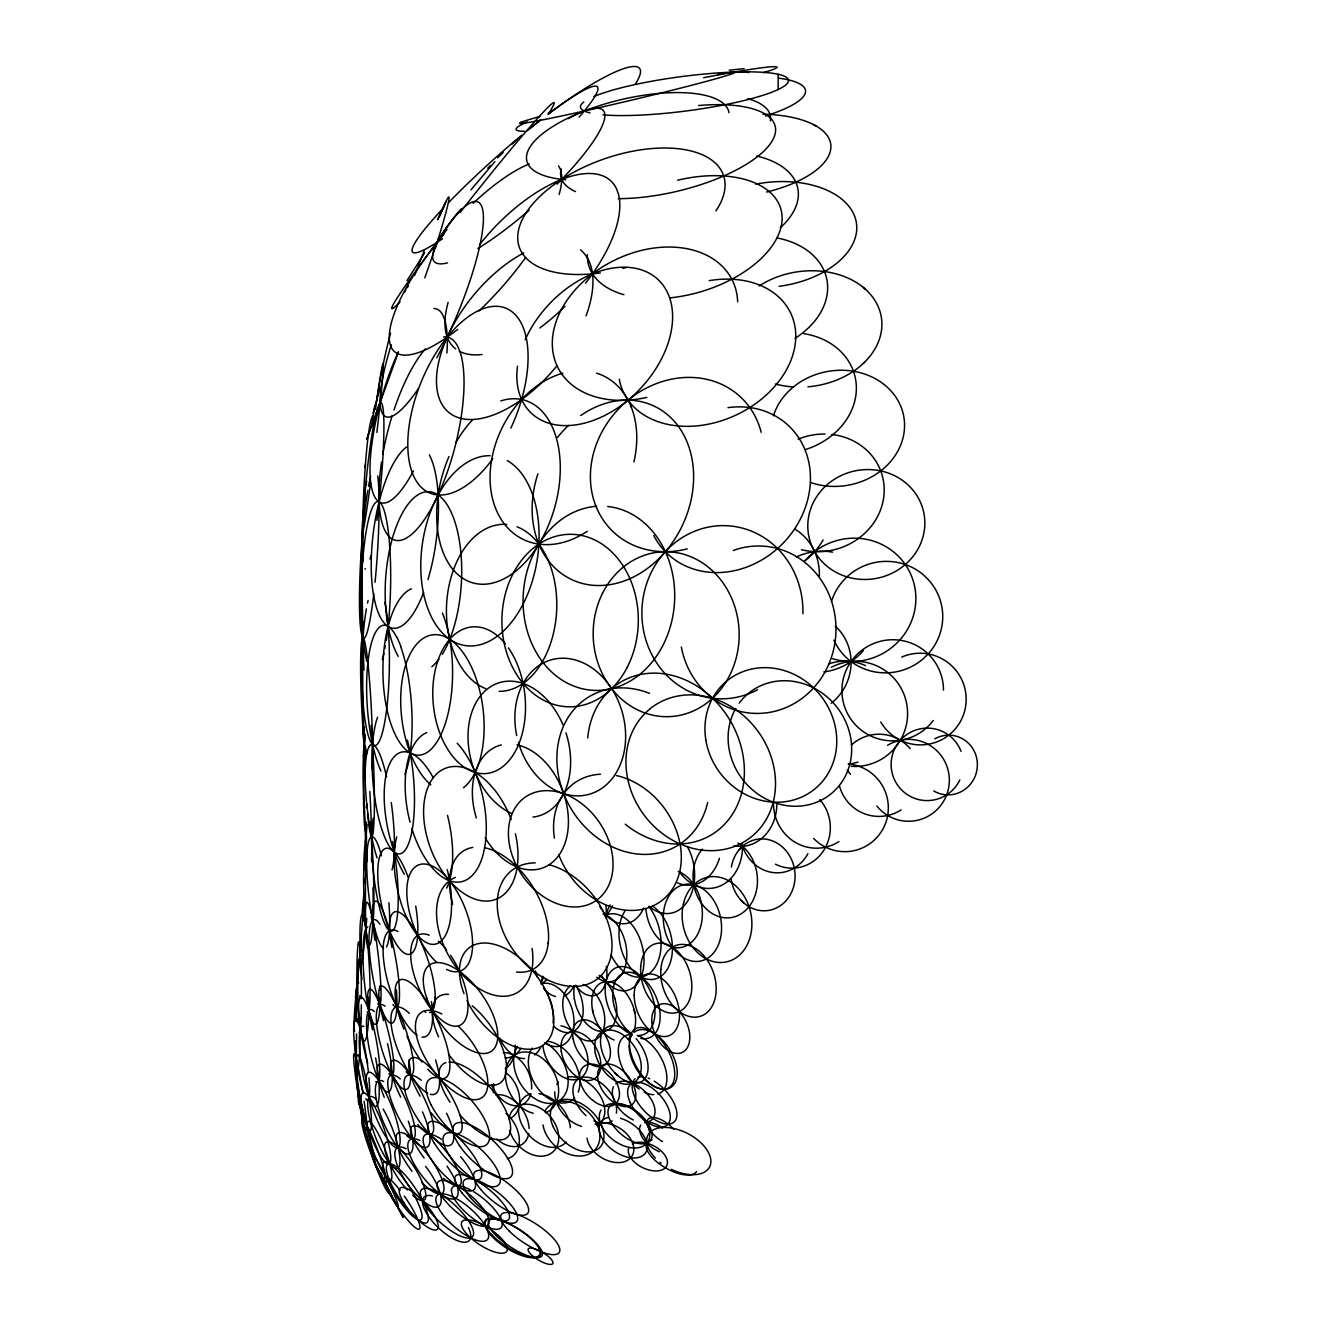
<?xml version="1.0" encoding="UTF-8"?>
<svg xmlns="http://www.w3.org/2000/svg" width="1331" height="1331" viewBox="0 0 1331 1331"><rect width="100%" height="100%" fill="white"/><g stroke="black" fill="none" stroke-linecap="round" stroke-linejoin="round"><path stroke-width="1.5" d="M360.601 665.999L360.601 669.826A71.924 4.775 87.1 0 0 364.677 749.802L365.06 753.729M360.601 665.517L360.601 664.169A71.924 4.775 87.1 0 1 367.689 661.158A71.924 4.775 87.1 0 1 372.297 769.085M363.662 878.127L363.679 883.135M356.292 1063.469L356.525 1033.954M356.608 1021.576L356.858 993.991M356.924 984.025L356.941 980.365L356.775 1000.895M363.38 755.409L363.28 759.319A61.725 3.128 87.3 0 0 363.28 771.181L363.346 776.256A61.642 3.128 87.3 0 0 366.541 841.791M396.705 1009.896L396.904 1005.82A52.508 10.981 80.3 0 0 396.388 989.848M435.154 1000.479L435.22 996.852M365.193 467.63L365.476 463.903M548.305 942.415L548.206 943.346M361.383 944.511L355.493 997.468L357.357 983.576M364.212 921.102L364.96 914.996M449.978 875.033L449.911 875.482A68.38 40.546 59.3 0 0 452.673 904.198M371.515 426.852L374.793 405.755M373.029 413.375L380.167 387.371M438.598 238.182L424.805 277.863M370.883 427.051L366.691 439.579L398.402 352.183M414.59 275.417L424.423 250.228M652.273 1025.885L653.338 1023.24M445.253 203.144L437.583 219.765L446.085 201.364M643.705 907.958L642.44 910.637A42.758 27.385 82.3 0 1 632.491 921.335A43.59 27.934 82.3 0 1 614.024 921.335A42.758 27.385 82.3 0 1 602.377 910.637M526.394 1139.935L527.459 1137.905M406.987 280.658L424.606 252.857M601.612 1121.567L602.876 1119.571A29.249 20.198 46 0 0 593.11 1086.828A29.665 20.464 46 0 0 587.986 1082.635A29.332 20.248 46 0 0 567.405 1077.062M470.924 189.867L494.882 161.633M739.354 849.527L742.116 846.682M864.534 362.232L863.403 363.33M521.27 122.202L522.351 121.787M729.255 70.177L744.145 68.663M599.848 1031.325L604.024 1031.325A31.145 19.549 68.6 0 0 616.27 1004.655L614.922 998.549M813.341 124.532L815.986 125.963M733.697 708.242L731.917 707.11A81.274 70.36 53.3 0 0 688.443 694.898A81.873 70.876 53.3 0 0 650.027 708.774M734.579 708.824L735.028 709.107A81.624 70.659 53.3 0 1 750.518 837.465L745.044 841.259A81.624 70.659 53.3 0 1 674.468 841.259L670.292 838.896A81.274 70.36 53.3 0 1 646.017 817.583A81.873 70.876 53.3 0 1 627.034 775.324A81.274 70.36 53.3 0 1 649.927 708.99M389.833 930.901L388.635 930.003A61.675 11.68 84 0 1 373.795 875.648L372.597 864.019A61.675 11.68 84 0 1 373.312 818.216M862.688 286.947L864.218 288.195M864.534 288.478L865.499 289.326M614.989 1073.052L617.567 1075.465M586.073 1115.578L583.544 1113.198A26.853 17.037 48.8 0 1 574.742 1082.918A26.853 17.037 48.8 0 1 600.913 1082.918A26.853 17.037 48.8 0 1 616.353 1113.198M740.901 900.139L743.846 902.984M392.029 1074.882L394.259 1078.193A40.878 9.384 65.4 0 1 414.207 1124.445A40.878 9.384 65.4 0 1 406.621 1135.493M599.848 906.627L601.529 909.306M396.272 1204.389L403.177 1217.466L380.3 1173.709M387.105 1186.387L373.545 1160.549L379.718 1172.578M389.7 1191.777L390.399 1193.125M391.098 1194.456L391.78 1195.77M392.462 1197.068L393.127 1198.349M393.776 1199.614L395.673 1203.241M387.571 1187.685L388.985 1190.413M630.711 405.656L631.26 407.036M366.275 1137.19L367.24 1140.451M634.105 1009.563L634.837 1012.708M592.445 1009.563L593.127 1012.708M574.277 998.516L575.641 1004.639A31.145 19.549 68.6 0 0 599.898 1031.309M377.621 1074.882L378.22 1078.193M358.538 1101.902L358.704 1103.466M364.062 900.921L363.945 897.344A54.97 4.642 88.9 0 1 366.607 836.034M355.893 1046.166L356.026 1050.475M366.058 830.644L366.141 835.585M778.169 74.27L778.169 89.526M361.466 1105.462A40.379 3.727 87.7 0 1 357.374 1086.911A40.379 3.727 87.7 0 1 355.593 1046.316M355.926 1054.818A41.694 6.505 -88.2 0 1 355.859 1045.101M389.717 1192.26A35.055 3.743 70.6 0 1 387.138 1191.212A34.34 3.66 70.6 0 1 382.712 1182.876L381.315 1179.748A34.772 3.71 70.6 0 1 366.391 1135.06M404.291 874.301A75.202 30.63 77.1 0 1 387.404 769.817A75.202 30.63 77.1 0 1 433.224 777.67M447.532 815.387A75.202 30.63 77.1 0 1 446.667 888.126M368.72 747.307A66.068 12.312 83 0 1 386.572 776.788M391.247 802.493A66.068 12.312 83 0 1 391.98 869.942M377.056 857.896A65.968 12.295 83 0 1 368.205 816.169L366.724 803.774A65.968 12.295 83 0 1 368.72 747.423M933.297 720.487A50.828 50.511 -21.8 0 1 851.291 719.738A50.828 50.511 -21.8 0 1 877.262 642.191A50.828 50.511 -21.8 0 1 943.479 690.074M828.847 663.886A51.726 50.229 -72.3 0 1 865.533 665.65M858.029 762.097A51.726 50.229 -72.3 0 1 848.196 764.094M392.445 841.525A61.758 11.696 84 0 1 398.119 904.498A61.758 11.696 84 0 1 389.85 930.918M430.795 784.874A79.511 40.912 83.1 0 1 406.537 662.472A79.511 40.912 83.1 0 1 472.023 668.245A79.511 40.912 83.1 0 1 463.471 787.752M442.391 613.009A83.77 34.822 89.6 0 1 436.951 741.933A83.77 34.822 89.6 0 1 385.424 701.537A83.77 34.822 89.6 0 1 411.495 588.784M367.589 813.773A67.548 4.475 87.9 0 0 368.038 818.365A67.049 4.442 87.9 0 0 373.429 829.978L373.928 823.323A67.132 4.459 87.9 0 0 371.083 725.262M365.276 779.467A67.132 4.459 87.9 0 1 364.328 726.942M380.982 771.032A80.126 22.111 86 0 1 370.567 646.483A80.642 22.244 86 0 1 373.346 637.183A80.01 22.078 86 0 1 396.671 637.216M400.648 646.483A80.126 22.111 86 0 1 404.807 774.526M396.871 637.183A80.642 22.244 86 0 1 400.847 646.483M366.74 838.114A64.603 4.226 -89.2 0 1 363.563 802.044A64.603 4.226 -89.2 0 1 364.81 735.76M447.216 869.642A63.655 26.437 78.8 0 1 444.804 936.508A63.655 26.437 78.8 0 1 411.978 927.524A64.187 26.653 78.8 0 1 406.67 917.641M406.704 917.675A63.655 26.437 78.8 0 1 394.841 846.865M394.825 846.899A64.187 26.653 78.8 0 1 396.788 836.85M355.976 1021.376A45.803 5.54 -83.4 0 1 357.274 993.725M959.834 779.949A36.253 36.103 -63.6 0 1 903.949 792.111A36.253 36.103 -63.6 0 1 906.344 734.878A36.253 36.103 -63.6 0 1 961.015 751.35M757.522 689.757A86.615 80.492 -86.1 0 1 645.285 637.948A86.615 80.492 -86.1 0 1 711.802 526.494A86.615 80.492 -86.1 0 1 802.892 613.757M362.814 549.753A83.321 6.588 -87.7 0 1 362.681 535.045L362.697 529.488A83.321 6.588 -87.7 0 1 373.312 415.538M361 954.776A49.613 1.248 -84.9 0 1 360.834 943.03A49.613 1.248 -84.9 0 1 364.744 895.297M542.682 976.205A36.602 23.442 85 0 1 541.235 982.295M546.775 979.383A36.103 21.662 82.8 0 1 541.018 983.908M601.446 1121.767A29.332 20.248 46 0 1 597.07 1125.46M581.431 1126.342A29.332 20.248 46 0 1 554.794 1091.769M556.807 1084.432A29.332 20.248 46 0 1 558.438 1082.053M612.077 1120.818A26.47 16.787 48.8 0 1 610.347 1121.933A27.119 17.203 48.8 0 1 596.554 1121.933A26.47 16.787 48.8 0 1 593.942 1120.818M620.412 1118.273A27.102 16.271 35 0 1 646.666 1150.566A27.102 16.271 35 0 1 610.18 1147.971A27.102 16.271 35 0 1 608.467 1117.441M823.107 539.953A63.089 56.601 -49.3 0 1 804.39 561.066M633.955 1032.507A33.125 19.266 57.6 0 1 672.87 1055.283A33.125 19.266 57.6 0 1 660.359 1088.741A33.125 19.266 57.6 0 1 629.097 1045.517M629.58 1040.676A33.125 19.266 57.6 0 1 631.56 1035.435M645.668 1077.544A32.643 19.25 56.6 0 0 647.798 1071.405A32.21 19 56.6 0 0 636.118 1038.662M645.635 1077.511A32.21 19 56.6 0 1 614.872 1072.902A32.21 19 56.6 0 1 601.995 1033.205A32.21 19 56.6 0 1 631.493 1033.904M653.321 1023.223A36.07 22.411 67.6 0 0 644.903 981.696A36.436 22.627 67.6 0 0 638.73 974.475A36.137 22.444 67.6 0 0 605.389 985.289A36.137 22.444 67.6 0 0 631.975 1034.387M652.14 1026.184A36.137 22.444 67.6 0 1 637.283 1035.501A33.475 19.383 57.6 0 1 664.419 1065.266A33.475 19.383 57.6 0 1 658.03 1094.015M640.86 1038.396A34.789 21.412 68.1 0 0 659.743 1022.125A34.789 21.412 68.1 0 0 649.062 984.774A35.105 21.612 68.1 0 0 645.219 980.415A34.722 21.379 68.1 0 0 617.185 978.268A35.105 21.612 68.1 0 0 614.024 984.774A34.789 21.412 68.1 0 0 632.341 1034.553M422.476 1111.917A40.18 12.012 63.1 0 1 422.809 1147.039A40.18 12.012 63.1 0 1 391.114 1100.005A40.18 12.012 63.1 0 1 400.282 1078.959M678.211 871.489A39.198 27.884 79.4 0 1 702.319 915.961A39.198 27.884 79.4 0 1 675 947.639A39.198 27.884 79.4 0 1 645.884 908.99M687.245 846.416A43.307 30.729 80.9 0 1 687.828 900.887A43.307 30.729 80.9 0 1 649.129 906.295M719.455 858.262A46.635 35.005 84.8 0 1 677.562 882.869M384.243 1097.243A40.878 9.384 65.4 0 1 382.829 1065.016A40.529 9.3 65.4 0 1 392.029 1074.882M508.425 647.898A73.654 46.036 84.4 0 1 496.862 770.433A73.654 46.036 84.4 0 1 433.024 685.698A73.654 46.036 84.4 0 1 505.364 643.821M364.511 746.741A61.06 7.354 -89.6 0 1 363.13 725.112M530.703 1094.032A28.018 19.383 63.9 0 1 512.385 1105.296A28.018 19.383 63.9 0 1 491.555 1084.632M503.201 1052.705A28.018 19.383 63.9 0 1 531.585 1088.958M605.422 915.495A39.215 24.79 76.3 0 1 638.963 936.542A39.215 24.79 76.3 0 1 635.869 985.373A39.215 24.79 76.3 0 1 601.612 975.856M431.36 1001.494A56.002 18.75 72.2 0 1 422.027 1037.099M417.185 1035.219A56.002 18.75 72.2 0 1 385.042 969.767A56.002 18.75 72.2 0 1 398.052 931.55M415.705 906.095A54.288 16.637 77.5 0 1 400.381 949.602A54.288 16.637 77.5 0 1 378.204 864.252A54.288 16.637 77.5 0 1 408.384 877.928M364.128 1101.286A38.815 2.412 80.8 0 1 364.561 1125.76M363.28 1120.669A38.815 2.412 80.8 0 1 353.63 1057.163A38.815 2.412 80.8 0 1 362.764 1092.418M533.232 1113.265A32.842 24.291 60.7 0 1 506.745 1066.198A32.842 24.291 60.7 0 1 548.638 1064.401A32.842 24.291 60.7 0 1 545.61 1112.733M901.719 657.081A45.953 45.736 44.1 0 1 961.514 679.126A45.953 45.736 44.1 0 1 941.932 739.587A45.953 45.736 44.1 0 1 880.723 721.968M831.326 667.297A52.674 52.258 -61.2 0 1 906.561 703.184A52.674 52.258 -61.2 0 1 851.191 766.34M472.305 1005.87A52.974 25.322 54.4 0 1 504.432 1077.877A52.974 25.322 54.4 0 1 448.48 1054.019M438.565 1036.866A52.974 25.322 54.4 0 1 448.514 994.34M532.067 948.404A65.502 41.111 60.5 0 1 500.739 996.204A65.502 41.111 60.5 0 1 442.341 942.115A65.502 41.111 60.5 0 1 455.385 877.379M484.484 847.731A68.663 40.712 59.3 0 1 545.91 916.992A68.663 40.712 59.3 0 1 516.511 971.996M449.978 875.033A68.663 40.712 59.3 0 1 472.755 847.431M707.676 802.443A86.565 72.673 59.8 0 1 616.12 848.513A86.565 72.673 59.8 0 1 558.721 740.901A86.565 72.673 59.8 0 1 649.495 693.368M742.981 779.916A65.036 59.396 50 0 1 735.81 708.358M742.931 779.883A65.602 59.912 50 0 0 752.431 789.799A65.036 59.396 50 0 0 838.214 786.837A65.036 59.396 50 0 0 829.429 699.025A65.036 59.396 50 0 0 743.264 698.243A65.618 59.912 50 0 0 739.204 703.151M451.459 1190.114A31.578 11.047 39.5 0 1 470.791 1190.114M451.459 1190.08A31.944 11.18 39.5 0 0 451.924 1193.508A31.578 11.047 39.5 0 0 480.192 1223.372A31.578 11.047 39.5 0 0 502.12 1223.372A31.578 11.047 39.5 0 0 476.481 1193.508A31.944 11.18 39.5 0 0 473.57 1191.678M450.577 955.309A49.713 21.945 65.6 0 1 461.774 1024.188A49.713 21.945 65.6 0 1 416.17 981.396A49.713 21.945 65.6 0 1 429.181 935.227M438.498 941.267A49.713 21.945 65.6 0 1 446.684 949.985M517.01 744.844A64.953 45.254 69.8 0 1 565.043 843.089A64.953 45.254 69.8 0 1 485.116 837.731M476.365 817.983A64.953 45.254 69.8 0 1 501.354 744.927M587.736 737.906A88.811 74.652 59.7 0 1 684.833 679.692A88.811 74.652 59.7 0 1 738.372 802.843A88.811 74.652 59.7 0 1 625.254 824.188M460.593 1156.706A36.719 12.312 48 0 1 469.094 1190.962A36.719 12.312 48 0 1 427.384 1152.979A36.719 12.312 48 0 1 441.459 1139.269M446.534 1113.198A40.978 14.009 57.7 0 1 443.406 1144.76A40.978 14.009 57.7 0 1 406.604 1096.644A40.978 14.009 57.7 0 1 421.311 1080.24M515.396 833.688A70.177 42.792 69 0 1 469.627 896.844A70.177 42.792 69 0 1 427.001 789.716L429.248 784.258A70.027 42.692 69 0 1 489.708 784.308L494.466 789.716A70.177 42.792 69 0 1 511.154 819.547M565.958 732.849A69.478 49.397 73.5 0 1 532.966 817.068M511.72 813.491A69.478 49.397 73.5 0 1 476.548 701.703A69.478 49.397 73.5 0 1 563.08 725.112M516.694 735.494A69.861 54.072 74.3 0 1 583.045 662.805A69.861 54.072 74.3 0 1 611.744 779.117A69.861 54.072 74.3 0 1 518.358 742.232M733.298 550.468A83.737 78.08 -86.7 0 1 832.94 605.904A83.737 78.08 -86.7 0 1 776.489 710.854A83.737 78.08 -86.7 0 1 681.339 647.049M447.016 1166.122A37.052 12.944 51.6 0 1 451.592 1199.015A37.052 12.944 51.6 0 1 413.558 1163.044A37.052 12.944 51.6 0 1 419.931 1140.501M424.14 1157.987A37.8 10.615 50.5 0 1 417.185 1126.325A37.8 10.615 50.5 0 1 457.348 1168.801A37.8 10.615 50.5 0 1 443.406 1178.368M435.536 1059.892A47.6 15.722 65.6 0 1 430.329 1094.282M427.767 1093.25A47.6 15.722 65.6 0 1 392.761 1033.705A47.6 15.722 65.6 0 1 409.366 1013.39M425.853 1012.242A53.29 15.523 70.7 0 1 424.506 1011.61M392.046 947.689A53.29 15.523 70.7 0 1 399.317 912.384A53.29 15.523 70.7 0 1 429.464 964.709A53.29 15.523 70.7 0 1 429.464 1012.625M607.635 506.479A92.238 75.734 -85.8 0 1 661.856 647.398A92.238 75.734 -85.8 0 1 532.516 645.152A92.238 75.734 -85.8 0 1 596.671 506.279M408.733 1060.008A44.222 11.729 72.9 0 1 396.455 1082.12A44.605 11.829 72.9 0 1 393.427 1077.345A44.222 11.729 72.9 0 1 376.457 1021.992L376.29 1016.385A44.222 11.729 72.9 0 1 385.092 1006.203M379.917 924.296A52.508 10.981 80.3 0 0 369.02 940.684A52.508 10.981 80.3 0 0 380.25 1005.82L381.781 1009.896A52.391 10.964 80.3 0 0 396.688 1009.863M383.528 948.254A56.235 9.65 83.5 0 1 369.186 898.292L368.437 891.986A56.235 9.65 83.5 0 1 369.07 840.144A56.235 9.65 83.5 0 1 381.481 855.85M388.885 902.801A56.235 9.65 83.5 0 1 386.423 946.99M687.212 548.854A92.704 80.659 -46.2 0 1 591.48 490.058A92.704 80.659 -46.2 0 1 659.893 382.33A92.704 80.659 -46.2 0 1 761.199 432.325M727.974 407.652A88.129 76.749 -46.2 0 1 809.514 466.183A88.129 76.749 -46.2 0 1 752.348 564.793A88.129 76.749 -46.2 0 1 653.787 535.594M425.587 1166.355A35.854 12.511 54.5 0 1 437.55 1206.934A35.854 12.511 54.5 0 1 401.33 1174.025A35.854 12.511 54.5 0 1 406.188 1148.736M412.094 1171.363A37.368 11.23 53.5 0 1 402.078 1132.698A37.368 11.23 53.5 0 1 441.593 1178.318A37.368 11.23 53.5 0 1 421.528 1182.261M407.386 740.119A74.187 20.381 85.2 0 1 409.033 842.44A74.187 20.381 85.2 0 1 378.969 819.297A74.187 20.381 85.2 0 1 377.588 717.176M580.765 415.472A96.032 76.765 -64.3 0 1 692.769 463.67A96.032 76.765 -64.3 0 1 603.359 585.39A96.032 76.765 -64.3 0 1 537.924 473.803M557.556 437.367A96.032 76.765 -64.3 0 1 568.503 425.404M383.128 1109.039A38.399 9.384 69.3 0 1 399.1 1166.705A38.399 9.384 69.3 0 1 373.262 1130.851A38.399 9.384 69.3 0 1 376.423 1099.739M387.471 1043.62A42.126 9.5 77.8 0 1 387.92 1092.036A42.126 9.5 77.8 0 1 368.521 1044.702A42.126 9.5 77.8 0 1 374.327 1011.56M380.117 997.718A48.864 7.687 85.5 0 1 372.73 1022.058A48.864 7.687 85.5 0 1 363.363 968.119A48.864 7.687 85.5 0 1 367.838 926.992M379.884 985.772A48.864 7.687 85.5 0 1 380.017 989.915M372.996 887.661A54.97 4.642 88.9 0 1 369.835 944.927A54.97 4.642 88.9 0 1 363.945 897.327M371.199 916.26A59.329 3.011 87.5 0 0 373.928 899.956A59.329 3.011 87.5 0 0 371.216 830.66L370.8 825.237A59.213 3.011 87.5 0 0 370.517 821.992M366.973 861.773A59.329 3.011 87.5 0 1 366.025 821.959M366.374 807.834A59.213 3.011 87.5 0 1 366.79 803.724M398.235 656.366A90.292 37.934 -86.4 0 1 397.636 523.083A90.292 37.934 -86.4 0 1 454.42 520.404A90.292 37.934 -86.4 0 1 442.291 654.286M438.931 659.194A90.292 37.934 -86.4 0 1 431.793 666.748M507.244 460.543A95.882 57.965 -81.1 0 1 516.644 615.138A95.882 57.965 -81.1 0 1 422.593 588.535A95.882 57.965 -81.1 0 1 490.091 455.701M709.207 280.641A92.505 68.73 -25.2 0 1 795.722 333.865A92.505 68.73 -25.2 0 1 714.68 422.742A92.505 68.73 -25.2 0 1 619.281 379.252M407.303 1189.964A34.606 9.783 56.8 0 1 385.674 1142.697A34.606 9.783 56.8 0 1 419.515 1176.271A34.606 9.783 56.8 0 1 412.693 1195.305M375.575 1057.929A40.729 7.72 80.8 0 1 376.307 1106.327A40.729 7.72 80.8 0 1 361.383 1066.031A40.729 7.72 80.8 0 1 363.879 1026.367M368.903 997.235A45.52 5.507 88.8 0 1 364.045 1040.975A45.52 5.507 88.8 0 1 357.823 992.377A45.52 5.507 88.8 0 1 362.881 950.184M384.909 602.211A80.542 13.743 -89.4 0 1 385.524 717.409A80.542 13.743 -89.4 0 1 365.742 724.463A80.542 13.743 -89.4 0 1 366.408 608.816M367.522 603.076A80.542 13.743 -89.4 0 1 368.121 600.481M429.314 454.803A92.954 31.678 -82.6 0 1 427.983 579.551M423.657 592.362A92.954 31.678 -82.6 0 1 372.43 587.354A92.954 31.678 -82.6 0 1 406.637 447M492.819 458.812A99.941 50.362 -67.6 0 1 407.818 446.434A99.941 50.362 -67.6 0 1 489.941 306.812A99.941 50.362 -67.6 0 1 510.854 428.133M525.179 339.788A92.072 62.158 -46.3 0 1 654.686 276.732A92.072 62.158 -46.3 0 1 616.353 408.783A92.072 62.158 -46.3 0 1 517.509 366.191M366.757 918.39A50.911 2.229 -85.5 0 1 361.217 964.892A50.911 2.229 -85.5 0 1 361.233 934.013M362.897 910.787A50.911 2.229 -85.5 0 1 364.361 894.515M365.01 734.113A69.794 1.464 -90 0 1 363.03 717.525A69.794 1.464 -90 0 1 363.313 621.91M443.556 336.943A104.833 34.49 -75.4 0 1 459.162 428.416A104.833 34.49 -75.4 0 1 404.275 539.138A104.833 34.49 -75.4 0 1 381.548 462.023M382.779 454.387A104.833 34.49 -75.4 0 1 392.196 415.621M393.993 410.031A104.833 34.49 -75.4 0 1 425.454 348.805M677.695 180.201A100.124 56.884 -16.5 0 1 782.046 220.414A100.124 56.884 -16.5 0 1 670.425 297.828M623.923 294.7A100.124 56.884 -16.5 0 1 587.42 254.703M361.35 1004.772A45.437 2.229 89.5 0 1 359.154 1032.19M357.939 1020.96A45.437 2.229 89.5 0 1 357.806 1018.814M357.357 1009.031A45.437 2.229 89.5 0 1 358.422 942.331A45.437 2.229 89.5 0 1 361.4 998.683M365.376 870.574A59.446 1.88 -87.3 0 1 366.707 824.488M363.979 670.009A76 1.381 89.1 0 1 362.315 600.314A76.649 1.381 89.1 0 1 362.148 587.453A76.1 1.381 89.1 0 1 362.315 534.463A76.732 1.381 89.1 0 1 362.564 532.367A75.983 1.381 89.1 0 1 363.18 537.458M377.738 475.932A85.35 8.136 -86.3 0 1 375.043 582.296M373.811 593.726A85.35 8.136 -86.3 0 1 371.016 614.04L370.051 619.697A85.234 8.136 -86.3 0 1 360.235 624.555A85.966 8.202 -86.3 0 1 359.52 609.365A85.35 8.136 -86.3 0 1 367.805 490.324M368.521 486.281A85.35 8.136 -86.3 0 1 370.667 476.398M479.426 244.854A114.416 52.758 -46.6 0 1 616.386 188.486L618.349 193.727A114.416 52.758 -46.6 0 1 585.557 283.17M564.926 306.346A114.416 52.758 -46.6 0 1 539.787 327.975M482.038 354.495A114.416 52.758 -46.6 0 1 459.345 351.251M455.701 348.922A114.416 52.758 -46.6 0 1 448.148 302.403M363.546 1119.72A36.569 0.965 76.3 0 1 360.285 1100.304A36.569 0.965 76.3 0 1 374.161 1156.656A36.569 0.965 76.3 0 1 370.051 1146.091M358.122 982.012A42.808 2.496 -89.7 0 1 358.671 983.043M359.886 995.472A42.808 2.496 -89.7 0 1 359.986 997.817M360.418 1017.466A42.808 2.496 -89.7 0 1 358.571 1065.282A42.808 2.496 -89.7 0 1 355.627 1045.101M355.46 1019.812A42.808 2.496 -89.7 0 1 357.407 983.775M362.232 916.027A50.212 3.011 -81 0 1 362.564 907.692A50.694 3.045 -81 0 1 363.596 897.244A50.212 3.011 -81 0 1 363.945 894.332M366.341 860.525A59.03 6.755 -86.4 0 1 366.008 856.931M365.992 856.948A59.596 6.821 -86.4 0 1 365.742 852.805M365.443 842.506A59.13 6.771 -86.4 0 1 365.459 834.886M365.626 826.834A59.13 6.771 -86.4 0 1 365.775 822.691M362.548 644.088A74.07 5.124 -89.7 0 1 364.378 517.227M375.458 409.466A85.3 2.246 -83 0 1 383.278 364.677A85.3 2.246 -83 0 1 376.873 432.442M370.55 482.87A85.3 2.246 -83 0 1 362.498 532.932A85.3 2.246 -83 0 1 365.343 492.686M366.175 484.983A85.3 2.246 -83 0 1 366.624 480.957M432.825 249.696A116.845 25.522 -66.8 0 1 483.386 215.955A116.845 25.522 -66.8 0 1 436.867 357.74M418.433 388.585A116.845 25.522 -66.8 0 1 391.314 344.779M559.12 194.526A124.066 39.298 -49.3 0 0 561.333 173.097A123.933 39.248 -49.3 0 0 558.521 165.942M525.579 257.582A124.066 39.298 -49.3 0 1 478.944 310.988M457.714 329.356A124.066 39.298 -49.3 0 1 389.584 341.535A124.066 39.298 -49.3 0 1 443.805 234.273M473.154 203.294A124.066 39.298 -49.3 0 1 496.995 183.112L504.466 177.738A123.933 39.248 -49.3 0 1 529.189 163.996M698.659 105.532A110.09 40.645 -13.3 0 1 767.754 147.026A110.09 40.645 -13.3 0 1 618.233 198.652M575.508 191.614A110.09 40.645 -13.3 0 1 561.2 168.871M379.169 1170.581A39.863 3.178 75.9 0 1 367.689 1139.719A39.863 3.178 75.9 0 1 358.971 1094.648M359.287 1094.698A40.745 0.982 87.8 0 1 357.989 1094.664A40.745 0.982 87.8 0 1 355.76 1040.726M354.628 1031.126A48.282 3.477 -83.1 0 1 354.196 1019.28A48.615 3.511 -83.1 0 1 354.778 1009.247A48.282 3.477 -83.1 0 1 357.374 983.26M363.979 919.804A45.77 4.392 -79.1 0 1 364.361 917.675M370.7 1149.119A38.915 5.357 80.5 0 1 358.322 1089.473M439.812 216.171A116.163 4.276 -71.4 0 1 435.769 247.017M579.168 117.095A123.933 15.074 -41.8 0 0 548.305 114.05A131.137 5.84 -51.8 0 0 536.044 120.073A131.137 5.84 -51.8 0 0 460.127 212.511M442.558 238.731A123.933 15.074 -41.8 0 1 443.705 207.719M448.846 202.345A123.933 15.074 -41.8 0 1 521.819 135.113M530.886 127.693A123.933 15.074 -41.8 0 1 541.201 119.507A107.994 20.447 -38.1 0 0 527.409 130.737M593.859 96.547A104.916 17.353 -7.4 0 1 746.874 71.841A104.916 17.353 -7.4 0 1 759.136 96.481A104.916 17.353 -7.4 0 1 602.96 114.849M590.066 112.952A104.916 17.353 -7.4 0 1 583.843 101.971M548.305 113.95A111.721 1.131 -52 0 1 550.102 112.636M703.567 77.697A118.975 5.274 -11.9 0 1 763.412 72.656M548.189 114.15A107.994 20.447 -38.1 0 1 635.253 84.236M487.812 168.188A107.994 20.447 -38.1 0 1 490.124 165.66M497.678 157.823A107.994 20.447 -38.1 0 1 503.185 152.416M512.019 144.164A107.994 20.447 -38.1 0 1 516.994 139.705M524.347 131.27A120.672 10.615 -13.3 0 1 527.292 121.903M729.821 72.922A120.672 10.615 -13.3 0 1 731.9 72.723M737.973 72.273A120.672 10.615 -13.3 0 1 748.671 72.606M747.772 98.71A102.005 36.486 -11.3 0 1 770.316 120.871M763.029 114.216A93.42 40.579 -7.2 0 1 830.893 145.844A93.42 40.579 -7.2 0 1 766.589 192.047M755.692 184.177A85.6 52.325 -7.3 0 1 855.949 220.547A85.6 52.325 -7.3 0 1 779.217 286.331M491.156 1137.523A29.032 18.85 63.2 0 1 490.54 1139.336M493.502 1083.833A29.066 18.667 71 0 1 493.302 1092.768M807.934 386.789A76.433 57.749 -8.2 0 0 872.055 353.43A76.416 57.732 -8.2 0 0 872.055 296.364A76.433 57.749 -8.2 0 0 859.327 284.435A76.366 57.699 -8.2 0 0 761.615 284.451A76.433 57.749 -8.2 0 0 759.152 285.982M793.11 386.905A76.433 57.749 -8.2 0 1 775.441 383.977M526.277 1140.135A28.45 19.483 55.8 0 1 496.829 1139.07M495.997 1094.897A28.45 19.483 55.8 0 1 519.29 1105.529A28.384 19.433 55.8 0 1 529.072 1128.488M528.756 1133.413A28.384 19.433 55.8 0 1 527.442 1137.889M505.78 1072.57A27.036 19.283 64.7 0 1 519.656 1098.374A27.036 19.283 64.7 0 1 508.974 1118.855M520.77 1048.462A34.456 23.159 76.1 0 1 505.115 1057.895M773.427 415.821A67.016 57.799 -10 0 1 858.661 372.314A67.016 57.799 -10 0 1 900.105 446.467A67.016 57.799 -10 0 1 810.712 482.554M566.207 1142.031A30.713 21.379 48.4 0 1 525.945 1131.4A30.713 21.379 48.4 0 1 530.919 1093.916M538.905 1093.633A30.713 21.379 48.4 0 1 570.334 1127.773M545.91 1043.005A34.772 23.958 58.9 0 1 563.961 1096.145A34.772 23.958 58.9 0 1 518.907 1080.905A34.772 23.958 58.9 0 1 513.666 1062.587A34.772 23.958 58.9 0 1 517.626 1046.432M542.948 1045.451A29.382 19.616 59.1 0 0 573.428 1079.824A29.382 19.616 59.1 0 0 583.644 1045.018A29.681 19.815 59.1 0 0 580.798 1040.243A29.315 19.566 59.1 0 0 560.917 1025.818M612.526 905.662A40.995 24.54 82.7 0 1 605.023 916.111M605.971 905.513A34.523 20.847 83.5 0 1 605.821 917.675M863.27 650.609A61.442 58.564 -56.2 0 1 823.872 671.889M796.287 557.024A61.442 58.564 -56.2 0 1 832.607 552.165M603.076 914.081A34.756 22.145 76.1 0 1 626.618 959.518A34.756 22.145 76.1 0 1 596.737 977.22M833.871 640.161A56.917 55.669 -14 0 0 922.599 659.278L927.324 654.852A56.784 55.536 -14 0 0 927.274 578.569L922.599 574.193A56.917 55.669 -14 0 0 831.576 601.196M603.958 1106.71A28.334 18.135 36.2 0 1 646.533 1123.547A28.334 18.135 36.2 0 1 626.385 1146.723A28.334 18.135 36.2 0 1 600.996 1110.104M574.343 998.583A31.145 19.549 68.6 0 1 574.193 987.386M599.15 975.357A31.145 19.549 68.6 0 1 614.922 998.616M648.962 906.677A42.226 27.236 76.9 0 1 653.621 969.201A42.226 27.236 76.9 0 1 611.062 955.009M605.605 917.358A42.226 27.236 76.9 0 1 610.114 904.914M632.375 1143.861A20.997 12.229 26.3 0 1 664.884 1155.225A20.997 12.229 26.3 0 1 650.277 1170.315A20.997 12.229 26.3 0 1 628.964 1147.389M615.771 1083.8A25.472 15.306 43 0 1 649.012 1096.112A25.472 15.306 43 0 1 644.753 1122.515A20.847 11.014 38.7 0 1 662.555 1127.956M633.323 1119.97A25.472 15.306 43 0 1 613.458 1086.811M653.804 1094.664A33.475 19.383 57.6 0 1 644.171 1092.119M639.213 1089.091A33.475 19.383 57.6 0 1 618.665 1055.4A33.475 19.383 57.6 0 1 631.393 1034.437M614.123 1040.027A31.195 19.948 67.8 0 1 592.295 1008.665A31.195 19.948 67.8 0 1 604.79 981.779L609.149 981.729A31.195 19.948 67.8 0 1 630.595 1000.463A31.195 19.948 67.8 0 1 633.872 1030.993M631.942 1034.836A31.195 19.948 67.8 0 1 627.833 1039.078M652.373 905.978A39.314 25.788 76.4 0 1 670.358 962.446A39.314 25.788 76.4 0 1 631.942 969.467A39.314 25.788 76.4 0 1 625.021 910.97M776.805 804.656A41.86 36.187 -88.8 0 1 734.047 845.751M655.384 1158.07A34.673 19.666 27.3 0 1 665.533 1127.44A34.673 19.666 27.3 0 1 710.737 1159.351A34.673 19.666 27.3 0 1 671.356 1169.333M661.108 1163.111A34.673 19.666 27.3 0 1 660.076 1162.312M696.479 1171.596A28.583 12.278 29.8 0 1 660.109 1164.409A28.583 12.278 29.8 0 1 652.057 1139.868M662.522 1141.599A19.166 8.801 38.8 0 1 648.297 1119.072A19.166 8.801 38.8 0 1 673.752 1129.42M654.22 1081.121A29.099 14.691 47.7 0 1 676.664 1117.358A29.099 14.691 47.7 0 1 647.016 1113.648A29.099 14.691 47.7 0 1 635.137 1078.726M637.832 1077.245A29.099 14.691 47.7 0 1 641.292 1076.729M648.197 1078.127A29.099 14.691 47.7 0 1 649.678 1078.726M667.563 898.342A39.065 28.533 77.5 0 0 670.708 944.511A39.448 28.816 77.5 0 0 676.93 952.53A39.131 28.583 77.5 0 0 716.211 949.186A39.131 28.583 77.5 0 0 710.604 896.029A39.131 28.583 77.5 0 0 670.674 893.367A39.448 28.816 77.5 0 0 667.546 898.325M737.956 843.072A39.614 32.06 82.2 0 1 753.063 900.288A39.614 32.06 82.2 0 1 705.663 908.308A39.614 32.06 82.2 0 1 702.352 849.095M807.917 853.72A40.828 36.586 85.4 0 1 772.279 872.454A40.828 36.586 85.4 0 1 741.683 843.738M847.148 770.35A45.354 43.258 -85.7 0 1 850.576 774.309M839.012 841.558A45.354 43.258 -85.7 0 1 795.738 842.639A45.354 43.258 -85.7 0 1 773.477 803.891M851.474 744.961A41.095 40.912 -80.3 0 1 910.238 748.704M901.087 809.897A41.095 40.912 -80.3 0 1 839.545 786.205M887.544 745.31A40.945 40.729 -80.5 0 1 942.514 757.555A40.945 40.729 -80.5 0 1 932.665 813.324A40.945 40.729 -80.5 0 1 876.83 805.987M934.695 738.888A29.881 28.933 -80 0 1 970.532 745.493A29.881 28.933 -80 0 1 971.281 783.094A30.18 29.215 -80 0 1 965.158 789.2A29.881 28.933 -80 0 1 933.713 790.913M448.963 1062.138A48.731 20.447 48.4 0 1 496.646 1095.463A48.731 20.447 48.4 0 1 505.431 1138.654A48.731 20.447 48.4 0 1 459.644 1114.679M450.061 1102.284A48.731 20.447 48.4 0 1 445.935 1062.654M458.413 1026.268A52.308 23.975 54.3 0 1 482.354 1097.326A52.308 23.975 54.3 0 1 422.676 1053.17A52.308 23.975 54.3 0 1 441.842 1014.006M463.987 993.608A61.143 36.17 52.1 0 1 508.409 950.218A61.143 36.17 52.1 0 1 547.657 1041.008A61.143 36.17 52.1 0 1 466.998 1000.579M549.32 864.801A69.079 48.315 51.2 0 1 608.566 963.977A69.079 48.315 51.2 0 1 513.999 951.066A69.079 48.315 51.2 0 1 535.262 862.887M616.403 775.59A73.238 57.965 53.2 0 1 680.623 847.464A73.238 57.965 53.2 0 1 634.904 910.337A73.238 57.965 53.2 0 1 558.787 854.818M554.395 838.114A73.238 57.965 53.2 0 1 600.464 774.209M538.872 1247.38A31.744 11.829 32.4 0 1 521.369 1255.432A31.744 11.829 32.4 0 1 486.597 1228.995A31.744 11.829 32.4 0 1 503.351 1220.361M436.701 962.413A57.466 27.419 68.3 0 1 427.65 952.114A56.983 27.186 68.3 0 1 408.65 877.628A56.983 27.186 68.3 0 1 449.279 880.423A56.983 27.186 68.3 0 1 471.507 955.126L470.459 959.035A56.884 27.136 68.3 0 1 446.567 969.401M420.08 1096.212A44.589 13.426 57.1 0 1 420.696 1059.892A44.589 13.426 57.1 0 1 461.541 1121.085A44.589 13.426 57.1 0 1 431.194 1112.849M400.714 1097.193A41.527 10.249 62.1 0 1 397.453 1061.273A41.527 10.249 62.1 0 1 430.911 1114.663A41.527 10.249 62.1 0 1 417.867 1124.529M403.875 1029.129A54.039 17.137 65.3 0 1 406.67 980.481A54.039 17.137 65.3 0 1 447.698 1049.127A54.039 17.137 65.3 0 1 427.867 1069.242M421.844 1061.922A54.039 17.137 65.3 0 1 406.937 1036.2M457.182 743.247A76.699 38.3 78.4 0 1 478.328 866.997A76.699 38.3 78.4 0 1 411.828 828.448M410.048 822.209A76.699 38.3 78.4 0 1 426.702 732.599M383.528 1020.611A46.851 9.234 71.2 0 1 384.975 987.768A46.851 9.234 71.2 0 1 410.148 1044.868A46.851 9.234 71.2 0 1 406.088 1071.771M374.926 940.285A54.022 8.668 78.9 0 1 378.836 903.217A54.022 8.668 78.9 0 1 397.487 969.783A54.022 8.668 78.9 0 1 392.944 1004.589M517.01 526.81A83.554 55.103 -87.4 0 1 556.042 618.316A83.554 55.103 -87.4 0 1 499.075 691.338M485.832 688.709A83.554 55.103 -87.4 0 1 447.432 595.073A83.554 55.103 -87.4 0 1 506.762 524.464M468.396 1227.515A31.345 12.162 43.7 0 1 458.396 1241.024A31.345 12.162 43.7 0 1 426.269 1212.791A31.345 12.162 43.7 0 1 432.442 1195.92M408.318 1121.118A39.631 11.863 67.2 0 1 406.022 1153.727A39.631 11.863 67.2 0 1 379.019 1110.304A39.631 11.863 67.2 0 1 383.661 1081.471M596.621 373.162A91.09 68.18 -63.4 0 1 633.905 461.957M587.237 531.269A91.09 68.18 -63.4 0 1 501.055 519.206A91.09 68.18 -63.4 0 1 511.886 411.412L516.228 405.656A91.09 68.18 -63.4 0 1 562.88 373.162M372.597 1029.878A44.422 7.387 75.7 0 1 371.216 989.515A44.422 7.387 75.7 0 1 390.416 1041.008A44.422 7.387 75.7 0 1 388.918 1073.651M367.522 947.556A51.959 4.875 83.1 0 1 367.838 903A51.959 4.875 83.1 0 1 379.285 964.892A51.959 4.875 83.1 0 1 377.888 1003.657M500.822 400.914A94.934 58.448 -74.4 0 1 558.538 489.924A94.934 58.448 -74.4 0 1 472.139 582.679A94.934 58.448 -74.4 0 1 448.963 456.583M455.618 443.107A94.934 58.448 -74.4 0 1 472.222 420.213M367.722 1063.236A43.241 6.921 79.1 0 1 359.387 999.631A43.241 6.921 79.1 0 1 375.675 1036.849A43.241 6.921 79.1 0 1 375.775 1081.604M367.173 1011.976A48.748 4.176 86.6 0 0 370.018 986.204A48.748 4.176 86.6 0 0 365.975 929.837A49.131 4.209 86.6 0 0 364.993 923.448A48.748 4.176 86.6 0 0 360.285 923.481A49.131 4.209 86.6 0 0 360.002 929.837A48.748 4.176 86.6 0 0 361.916 979.167M363.38 755.526A61.642 3.128 87.3 0 1 366.624 754.028M369.802 791.446A61.642 3.128 87.3 0 1 371.499 861.639M366.874 661.457A85.983 14.591 -88.7 0 1 364.794 540.552A85.983 14.591 -88.7 0 1 386.007 517.576A85.983 14.591 -88.7 0 1 386.289 640.444M385.391 645.834A85.983 14.591 -88.7 0 1 384.909 648.38M383.91 653.188A85.983 14.591 -88.7 0 1 382.313 659.577M580.499 249.879A104.583 54.604 -51.1 0 1 586.039 315.896M556.807 365.942A104.583 54.604 -51.1 0 1 438.431 395.973A104.583 54.604 -51.1 0 1 523.782 252.94M646.766 397.387A97.529 70.393 -26.7 0 1 552.332 345.112A97.529 70.393 -26.7 0 1 642.623 250.145A97.529 70.393 -26.7 0 1 737.657 301.788M404.275 1196.003A31.129 5.723 56.5 0 1 417.269 1228.862A31.129 5.723 56.5 0 1 387.071 1187.967A31.129 5.723 56.5 0 1 400.132 1190.413M366.691 824.022A54.787 1.032 -89.5 0 0 365.509 878.61A54.787 1.032 -89.5 0 0 365.875 929.471L365.975 930.502A54.671 1.032 -89.5 0 0 366.441 928.173M365.393 765.475A67.615 4.01 88.4 0 1 363.346 714.314M363.097 561.133A83.52 7.487 -84.7 0 1 369.585 450.76A83.52 7.487 -84.7 0 1 383.261 410.314A83.52 7.487 -84.7 0 1 376.873 520.388M370.8 556.009A83.52 7.487 -84.7 0 1 370.068 559.003M365.509 569.019A83.52 7.487 -84.7 0 1 364.977 568.736M433.956 308.526A100.79 28.217 -74.2 0 1 442.757 314.998L444.404 318.924A100.79 28.217 -74.2 0 1 446.933 352.965M413.492 470.808A100.79 28.217 -74.2 0 1 397.353 494.749A100.341 28.084 -74.2 0 1 383.761 503.068A101.089 28.3 -74.2 0 1 371.599 487.762A100.341 28.084 -74.2 0 1 371.831 444.055A100.79 28.217 -74.2 0 1 398.285 352.016M600.348 272.922A108.21 55.12 -19.5 0 1 521.685 220.796A108.21 55.12 -19.5 0 1 656.948 148.207A108.21 55.12 -19.5 0 1 715.928 210.914M626.352 267.464A108.21 55.12 -19.5 0 1 622.891 268.413M363.546 1093.267A41.261 5.224 81.4 0 1 361.267 1085.297A40.812 5.158 81.4 0 1 354.778 1020.528A40.812 5.158 81.4 0 1 368.421 1072.42M369.536 1085.281A41.261 5.224 81.4 0 1 369.669 1090.621M369.585 1090.588A40.812 5.158 81.4 0 1 365.792 1098.741M368.953 1077.827A40.812 5.158 81.4 0 1 369.452 1085.297M568.204 118.609A113.301 24.99 -41.8 0 1 557.04 184.144M529.122 210.198A113.301 24.99 -41.8 0 1 477.796 248.531M447.532 262.856A113.301 24.99 -41.8 0 1 461.008 208.934M357.357 993.059A48.748 3.394 -82.9 0 1 357.19 978.218M357.723 970.748A48.748 3.394 -82.9 0 1 358.738 959.634M359.869 949.302A48.748 3.394 -82.9 0 1 360.801 941.816M565.791 179.735A103.934 37.318 -13.7 0 1 580.349 112.603A103.934 37.318 -13.7 0 1 729.005 112.686M376.64 400.897A96.431 13.56 -79.2 0 1 390.549 333.133M404.541 292.338A96.431 13.56 -79.2 0 1 405.872 289.842M407.153 287.779A96.431 13.56 -79.2 0 1 408.384 286.115M400.049 301.904A131.137 5.84 -51.8 0 1 446.966 229.498M717.575 74.603A110.906 3.278 -13.3 0 1 696.762 83.936A110.906 3.278 -13.3 0 1 553.713 117.627A110.906 3.278 -13.3 0 1 539.887 116.463M390.798 1193.707A36.336 8.518 67.4 0 1 380.799 1172.661M779.034 78.196A101.572 24.191 -7.8 0 1 765.441 115.947M756.757 156.06A91.074 51.11 -11.2 0 1 780.399 227.651M776.589 237.866A80.592 58.215 -11.9 0 1 826.95 280.026A80.592 58.215 -11.9 0 1 795.04 338.34M505.93 1113.248A28.65 20.464 56.5 0 1 519.356 1139.852A28.65 20.464 56.5 0 1 507.277 1158.652M803.508 333.615A71.092 59.679 -13.9 0 1 856.365 387.271A71.092 59.679 -13.9 0 1 805.571 449.529M509.041 1117.94A29.032 21.529 48.5 0 1 546.908 1113.032A29.032 21.529 48.5 0 1 548.988 1154.493A29.032 21.529 48.5 0 1 509.673 1130.418M515.247 1045.218A30.63 20.814 76.8 0 1 505.214 1068.793M524.58 1058.561A34.506 23.559 75.8 0 1 499.741 1038.097M540.952 1046.848A34.506 23.559 75.8 0 1 534.629 1054.984M543.98 988.134A34.756 22.444 73.6 0 1 553.064 1022.907M555.543 996.503A32.859 21.279 80.3 0 1 543.747 988.484M537.341 977.237A32.859 21.279 80.3 0 1 535.411 970.898M574.027 985.755A32.859 21.279 80.3 0 1 564.61 995.704M831.792 434.472A63.672 58.364 -17.2 0 1 882.337 504.249A63.672 58.364 -17.2 0 1 801.362 549.653M798.068 439.147A63.672 58.364 -17.2 0 1 825.02 434.039M544.662 1111.718A31.794 23.609 40.7 0 1 590.199 1114.147A31.794 23.609 40.7 0 1 584.975 1155.424A31.794 23.609 40.7 0 1 542.981 1124.878M574.593 1098.025A33.325 22.577 59.5 0 1 539.471 1090.388A33.325 22.577 59.5 0 1 532.234 1048.113M547.108 1041.308A33.325 22.577 59.5 0 1 573.145 1059.958A33.325 22.577 59.5 0 1 578.22 1092.085M541.401 983.825A32.51 21.978 72.4 0 1 573.96 1019.696A32.51 21.978 72.4 0 1 544.695 1042.739M795.273 529.339A58.497 53.39 -57 0 1 819.347 575.924M576.406 986.421A31.977 20.181 70.5 0 1 579.817 1025.02A31.977 20.181 70.5 0 1 553.596 1026.201M541.101 982.528A31.977 20.181 70.5 0 1 543.68 977.237M805.188 560.567A63.289 61.392 -22.8 0 1 887.644 547.69A63.289 61.392 -22.8 0 1 909.422 625.836A63.289 61.392 -22.8 0 1 832.524 658.645M595.14 1124.229A25.405 17.303 31.5 0 1 630.894 1139.419A25.405 17.303 31.5 0 1 617.434 1162.595A25.405 17.303 31.5 0 1 587.021 1138.221M583.078 984.491A29.798 19.433 69.2 0 1 603.991 1027.582A29.798 19.433 69.2 0 1 572.13 1030.743A29.798 19.433 69.2 0 1 570.666 985.739M606.337 966.273A28.816 18.451 76.3 0 1 598.101 993.974A28.816 18.451 76.3 0 1 575.658 985.223M835.236 626.102A50.112 47.933 -65.9 0 1 831.259 703.217M597.303 901.553A43.258 27.718 82.3 0 1 596.221 898.874M742.448 844.153A44.439 35.954 82.1 0 1 720.387 885.897A44.439 35.954 82.1 0 1 679.659 872.038M659.494 1151.748A20.847 11.014 38.7 0 1 640.727 1125.094M731.368 867.013A36.037 32.044 81.5 0 1 781.064 845.851A36.037 32.044 81.5 0 1 779.966 905.962A36.037 32.044 81.5 0 1 731.152 878.759M819.73 799.632A40.546 38.366 89.8 0 1 823.057 851.391A40.546 38.366 89.8 0 1 775.474 864.202M848.729 764.077A43.89 43.574 85.6 0 1 884.117 826.651A43.89 43.574 85.6 0 1 813.624 838.447M592.578 1100.288L590.415 1098.408A24.44 15.722 49.1 0 1 580.981 1070.091A24.44 15.722 49.1 0 1 604.956 1069.076A24.44 15.722 49.1 0 1 619.148 1097.193A24.74 15.922 49.1 0 1 617.185 1101.902A24.374 15.673 49.1 0 1 592.578 1100.255M634.205 995.222A32.759 20.481 67.9 0 0 668.212 1035.951A32.759 20.481 67.9 0 0 668.129 984.541A32.759 20.481 67.9 0 0 634.205 995.222M356.874 1073.951A38.383 4.509 80.7 0 0 370.051 1130.768A38.383 4.509 80.7 0 0 364.794 1073.951A38.383 4.509 80.7 0 0 356.874 1073.951M442.142 1213.672A33.425 12.095 41 0 0 487.196 1239.81A33.425 12.095 41 0 0 457.431 1199.231A33.425 12.095 41 0 0 442.142 1213.672M683.668 902.801A43.374 34.356 76.9 0 0 724.846 962.197A43.374 34.356 76.9 0 0 742.565 893.717A43.374 34.356 76.9 0 0 683.668 902.801M495.581 1235.035A31.861 9.766 33.3 0 0 541.301 1256.597A31.861 9.766 33.3 0 0 508.924 1223.655A31.861 9.766 33.3 0 0 495.581 1235.035M470.425 1197.601A33.408 11.33 37.7 0 0 516.578 1221.708A33.408 11.33 37.7 0 0 484.284 1183.525A33.408 11.33 37.7 0 0 470.425 1197.601M449.778 1155.774A36.885 13.909 42.8 0 0 498.643 1184.856A36.885 13.909 42.8 0 0 466.599 1138.504A36.885 13.909 42.8 0 0 449.778 1155.774M431.227 1105.096A43.374 17.952 48.4 0 0 486.198 1144.943A43.374 17.952 48.4 0 0 456.15 1086.346A43.374 17.952 48.4 0 0 431.227 1105.096M509.54 845.301A62.707 46.801 55.9 0 0 595.706 900.854A62.707 46.801 55.9 0 0 576.939 800.28A62.707 46.801 55.9 0 0 509.54 845.301M492.204 1235.218A32.56 10.548 32.4 0 0 539.537 1256.148A32.56 10.548 32.4 0 0 506.229 1222.573A32.56 10.548 32.4 0 0 492.204 1235.218M462.073 1192.959A34.307 10.748 39.3 0 0 508.326 1219.845A34.307 10.748 39.3 0 0 476.049 1180.381A34.307 10.748 39.3 0 0 462.073 1192.959M467.381 1234.652A26.82 9.4 33.3 0 0 506.296 1251.839A26.82 9.4 33.3 0 0 479.41 1223.122A26.82 9.4 33.3 0 0 467.381 1234.652M443.423 1198.532A32.976 10.898 40.5 0 0 487.762 1225.219A32.976 10.898 40.5 0 0 458.213 1186.37A32.976 10.898 40.5 0 0 443.423 1198.532M626.984 667.746A86.265 68.214 -89.3 0 0 574.277 534.43A86.265 68.214 -89.3 0 0 509.058 659.494A86.265 68.214 -89.3 0 0 626.984 667.746M427.367 1208.365A34.673 11.28 42.6 0 0 472.372 1236.798A34.673 11.28 42.6 0 0 441.127 1194.473A34.673 11.28 42.6 0 0 427.367 1208.365M403.759 1202.642A27.735 8.302 47.9 0 0 437.167 1229.478A27.735 8.302 47.9 0 0 415.388 1194.073A27.735 8.302 47.9 0 0 403.759 1202.642M386.789 1178.983A34.39 7.953 57.4 0 0 420.629 1219.961A34.39 7.953 57.4 0 0 399.683 1173.593A34.39 7.953 57.4 0 0 386.789 1178.983M389.916 1181.329A35.172 9.45 56.3 0 0 426.253 1222.956A35.172 9.45 56.3 0 0 405.922 1175.905A35.172 9.45 56.3 0 0 389.916 1181.329M368.554 1136.142A31.595 5.89 69.2 0 0 390.199 1180.547A31.595 5.89 69.2 0 0 379.435 1136.142A31.595 5.89 69.2 0 0 368.554 1136.142M363.23 1112.716A37.983 7.603 70 0 0 388.918 1164.226A37.983 7.603 70 0 0 375.741 1108.607A37.983 7.603 70 0 0 363.23 1112.716M846.815 576.822A58.68 54.804 -11.6 0 0 923.847 513.001A58.68 54.804 -11.6 0 0 828.265 483.735A58.68 54.804 -11.6 0 0 846.815 576.822M553.38 1127.141A31.511 20.364 43.6 0 0 599.765 1147.588A31.511 20.364 43.6 0 0 578.32 1102.184A31.511 20.364 43.6 0 0 553.38 1127.141M573.162 1038.945A25.555 15.872 59.4 0 0 604.374 1065.366A25.555 15.872 59.4 0 0 597.12 1025.452A25.555 15.872 59.4 0 0 573.162 1038.945M630.278 1050.874A33.907 17.802 60.8 0 0 668.461 1088.009A33.907 17.802 60.8 0 0 657.364 1036.167A33.907 17.802 60.8 0 0 630.278 1050.874M651.907 1022.524A26.454 16.771 64 0 0 682.088 1052.488A26.454 16.771 64 0 0 678.444 1010.678A26.454 16.771 64 0 0 651.907 1022.524M660.858 969.55A37.484 26.271 70.6 0 0 700.156 1016.368A37.484 26.271 70.6 0 0 704.432 956.39A37.484 26.271 70.6 0 0 660.858 969.55M532.467 1255.782A14.325 4.326 30.8 0 0 552.831 1263.568A14.325 4.326 30.8 0 0 536.293 1249.36A14.325 4.326 30.8 0 0 532.467 1255.782M509.474 1231.308A34.623 11.214 33.1 0 0 558.953 1252.82A34.623 11.214 33.1 0 0 522.268 1216.501A34.623 11.214 33.1 0 0 509.474 1231.308M481.456 1190.28A33.558 11.646 37.6 0 0 527.642 1213.406A33.558 11.646 37.6 0 0 494.383 1174.757A33.558 11.646 37.6 0 0 481.456 1190.28M459.428 1145.509A38.399 14.325 42.8 0 0 510.488 1177.136A38.399 14.325 42.8 0 0 478.328 1129.22A38.399 14.325 42.8 0 0 459.428 1145.509M426.835 998.267A53.074 25.256 54.1 0 0 491.089 1051.423A53.074 25.256 54.1 0 0 463.587 974.475A53.074 25.256 54.1 0 0 426.835 998.267M705.896 740.286A69.661 63.439 51.5 0 0 813.008 790.398A69.661 63.439 51.5 0 0 793.642 674.168A69.661 63.439 51.5 0 0 705.896 740.286M434.239 1143.063A38.1 11.68 47.7 0 0 480.258 1178.85A38.1 11.68 47.7 0 0 449.628 1129.886A38.1 11.68 47.7 0 0 434.239 1143.063M602.444 593.46A82.505 72.989 88.4 0 0 667.197 716.694A82.505 72.989 88.4 0 0 728.856 592.428A82.505 72.989 88.4 0 0 602.444 593.46M368.288 1093.949A40.329 9.334 68.8 0 0 397.686 1147.638A40.329 9.334 68.8 0 0 383.511 1088.475A40.329 9.334 68.8 0 0 368.288 1093.949M364.794 1135.393A33.674 3.71 69.4 0 0 385.757 1182.727A33.674 3.71 69.4 0 0 371.648 1135.393A33.674 3.71 69.4 0 0 364.794 1135.393M376.257 1166.538A29.482 2.196 63.7 0 0 398.019 1206.751A29.482 2.196 63.7 0 0 381.032 1167.62A29.482 2.196 63.7 0 0 376.257 1166.538M561.283 1051.44A26.487 17.236 60.1 0 0 593.742 1079.208A26.487 17.236 60.1 0 0 587.72 1037.514A26.487 17.236 60.1 0 0 561.283 1051.44M595.306 1052.971A29.931 19.549 56 0 0 633.972 1082.402A29.931 19.549 56 0 0 624.672 1036.017A29.931 19.549 56 0 0 595.306 1052.971M611.861 1123.58A26.57 13.759 40.6 0 0 649.961 1141.199A26.57 13.759 40.6 0 0 628.215 1106.227A26.57 13.759 40.6 0 0 611.861 1123.58M598.834 1082.669A24.607 14.591 51.5 0 0 631.51 1104.946A24.607 14.591 51.5 0 0 619.714 1068.344A24.607 14.591 51.5 0 0 598.834 1082.669M630.245 1102.684A27.352 14.574 47.6 0 0 667.23 1124.994A27.352 14.574 47.6 0 0 649.412 1086.262A27.352 14.574 47.6 0 0 630.245 1102.684M640.727 966.306A36.004 24.191 71.6 0 0 676.63 1012.575A36.004 24.191 71.6 0 0 681.272 955.508A36.004 24.191 71.6 0 0 640.727 966.306"/></g></svg>
